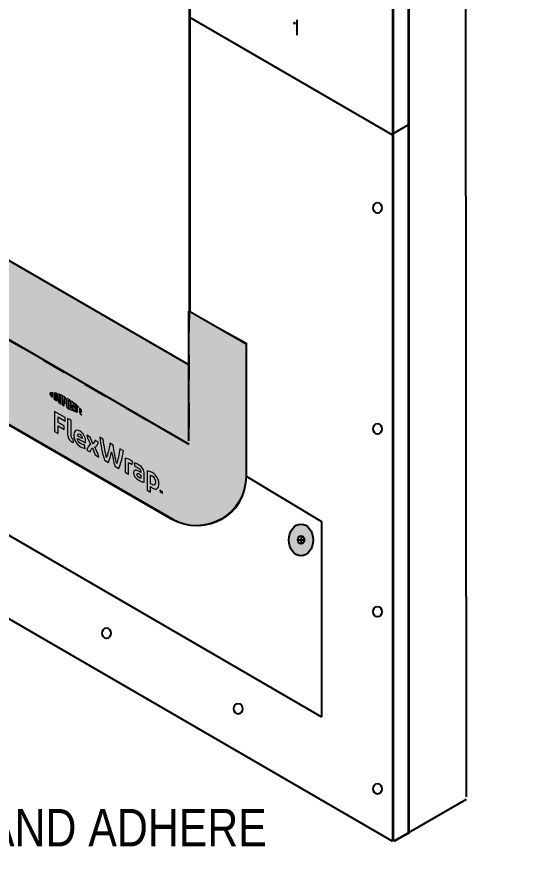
# Model space of a CAD drawing. Header units: inches. Extents: x -17.6 to 82.3, y -15.1 to 23.2.
# Drawn here: x 17.881 to 20.004, y 8.204 to 11.72 of the extents above; entities that cross this region are included whole.
import ezdxf

# ---------------------------------------------------------------- set-up
doc = ezdxf.new("R2010")
doc.units = ezdxf.units.IN
doc.header["$MEASUREMENT"] = 0
doc.linetypes.add('AI-Linetype-22', pattern=[0.108507, 0.072338, -0.036169])
for name, color, linetype, lineweight in [('.ATI-HATCH', 7, 'Continuous', 0), ('.ATI-TEXT', 7, 'Continuous', 0), ('G-ANNO-TTLB', 7, 'Continuous', 0), ('TYVEK', 7, 'Continuous', 0), ('X-REF - TRACED', 7, 'Continuous', 0)]:
    doc.layers.add(name, color=color, linetype=linetype, lineweight=lineweight)

# ---------------------------------------------------------------- blocks, each defined once
blk = doc.blocks.new('Block_70')
at = {"layer": 'TYVEK', "true_color": 0x000000, "transparency": 33554687}
h = blk.add_hatch(color=18, dxfattribs=at)
h.dxf.hatch_style = 2
edge = h.paths.add_edge_path()
edge.add_spline(control_points=[(18.0387, 9.9888), (18.0387, 9.9888), (18.0385, 10.0731), (18.0385, 10.0731), (18.0385, 10.0731), (18.083, 10.0475), (18.083, 10.0475), (18.083, 10.0475), (18.083, 10.0328), (18.083, 10.0328), (18.083, 10.0328), (18.0534, 10.0498), (18.0534, 10.0498), (18.0534, 10.0498), (18.0535, 10.0269), (18.0535, 10.0269), (18.0535, 10.0269), (18.0783, 10.0127), (18.0783, 10.0127), (18.0783, 10.0127), (18.0784, 9.998), (18.0784, 9.998), (18.0784, 9.998), (18.0535, 10.0122), (18.0535, 10.0122), (18.0535, 10.0122), (18.0536, 9.9802), (18.0536, 9.9802), (18.0536, 9.9802), (18.0387, 9.9888), (18.0387, 9.9888)], knot_values=[0, 0, 0, 0, 1, 1, 1, 2, 2, 2, 3, 3, 3, 4, 4, 4, 5, 5, 5, 6, 6, 6, 7, 7, 7, 8, 8, 8, 9, 9, 9, 10, 10, 10, 10], degree=3, periodic=0)
h = blk.add_hatch(color=18, dxfattribs=at)
h.dxf.hatch_style = 2
edge = h.paths.add_edge_path()
edge.add_spline(control_points=[(18.1073, 9.9716), (18.1074, 9.9651), (18.1088, 9.9608), (18.113, 9.9584), (18.114, 9.9578), (18.1151, 9.9573), (18.116, 9.957), (18.116, 9.957), (18.1171, 9.9433), (18.1171, 9.9433), (18.1151, 9.9439), (18.1119, 9.9453), (18.1098, 9.9465), (18.0978, 9.9534), (18.093, 9.9652), (18.0929, 9.9796), (18.0929, 9.9796), (18.0928, 10.0439), (18.0928, 10.0439), (18.0928, 10.0439), (18.1072, 10.0366), (18.1072, 10.0366), (18.1072, 10.0366), (18.1073, 9.9716), (18.1073, 9.9716)], knot_values=[0, 0, 0, 0, 1, 1, 1, 2, 2, 2, 3, 3, 3, 4, 4, 4, 5, 5, 5, 6, 6, 6, 7, 7, 7, 8, 8, 8, 8], degree=3, periodic=0)
h = blk.add_hatch(color=18, dxfattribs=at)
h.dxf.hatch_style = 2
edge = h.paths.add_edge_path()
edge.add_spline(control_points=[(18.134, 9.9706), (18.134, 9.9706), (18.1539, 9.9592), (18.1539, 9.9592), (18.1539, 9.9592), (18.1539, 9.9606), (18.1539, 9.9606), (18.1539, 9.9674), (18.1507, 9.9741), (18.145, 9.9774), (18.1389, 9.9809), (18.135, 9.9782), (18.134, 9.9706)], knot_values=[0, 0, 0, 0, 1, 1, 1, 2, 2, 2, 3, 3, 3, 4, 4, 4, 4], degree=3, periodic=0)
edge = h.paths.add_edge_path()
edge.add_spline(control_points=[(18.1658, 9.9185), (18.1612, 9.9187), (18.1544, 9.9209), (18.1475, 9.9249), (18.1307, 9.9345), (18.1192, 9.9534), (18.1191, 9.9734), (18.1191, 9.9925), (18.1296, 9.9995), (18.1449, 9.9907), (18.1586, 9.9828), (18.1676, 9.9664), (18.1677, 9.9503), (18.1677, 9.9467), (18.1675, 9.9437), (18.1673, 9.9414), (18.1673, 9.9414), (18.1343, 9.9603), (18.1343, 9.9603), (18.1356, 9.9499), (18.1406, 9.9428), (18.1489, 9.938), (18.154, 9.935), (18.1589, 9.9336), (18.1634, 9.9331), (18.1634, 9.9331), (18.1658, 9.9185), (18.1658, 9.9185)], knot_values=[0, 0, 0, 0, 1, 1, 1, 2, 2, 2, 3, 3, 3, 4, 4, 4, 5, 5, 5, 6, 6, 6, 7, 7, 7, 8, 8, 8, 9, 9, 9, 9], degree=3, periodic=0)
h = blk.add_hatch(color=18, dxfattribs=at)
h.dxf.hatch_style = 2
edge = h.paths.add_edge_path()
edge.add_spline(control_points=[(18.189, 9.9347), (18.182, 9.9476), (18.1764, 9.9591), (18.1731, 9.973), (18.1731, 9.973), (18.1887, 9.9641), (18.1887, 9.9641), (18.1901, 9.9579), (18.1947, 9.9471), (18.1993, 9.9376), (18.2031, 9.942), (18.2065, 9.9472), (18.2072, 9.9535), (18.2072, 9.9535), (18.2218, 9.9451), (18.2218, 9.9451), (18.2191, 9.9341), (18.2145, 9.928), (18.2067, 9.9232), (18.2143, 9.9091), (18.2194, 9.8978), (18.2237, 9.8825), (18.2237, 9.8825), (18.2082, 9.8915), (18.2082, 9.8915), (18.206, 9.8995), (18.2007, 9.9115), (18.1963, 9.9206), (18.1924, 9.9163), (18.1886, 9.9112), (18.1872, 9.9035), (18.1872, 9.9035), (18.1732, 9.9115), (18.1732, 9.9115), (18.1758, 9.9226), (18.1806, 9.9294), (18.189, 9.9347)], knot_values=[0, 0, 0, 0, 1, 1, 1, 2, 2, 2, 3, 3, 3, 4, 4, 4, 5, 5, 5, 6, 6, 6, 7, 7, 7, 8, 8, 8, 9, 9, 9, 10, 10, 10, 11, 11, 11, 12, 12, 12, 12], degree=3, periodic=0)
h = blk.add_hatch(color=18, dxfattribs=at)
h.dxf.hatch_style = 2
edge = h.paths.add_edge_path()
edge.add_spline(control_points=[(18.3111, 9.9165), (18.3111, 9.9165), (18.3264, 9.9078), (18.3264, 9.9078), (18.3225, 9.882), (18.3157, 9.8528), (18.3069, 9.8348), (18.3069, 9.8348), (18.2905, 9.8442), (18.2905, 9.8442), (18.2853, 9.8622), (18.2807, 9.8825), (18.2768, 9.9045), (18.2728, 9.887), (18.2684, 9.8719), (18.2632, 9.8599), (18.2632, 9.8599), (18.2468, 9.8693), (18.2468, 9.8693), (18.2384, 9.8972), (18.2309, 9.9346), (18.227, 9.9648), (18.227, 9.9648), (18.2421, 9.9562), (18.2421, 9.9562), (18.2454, 9.9289), (18.2513, 9.897), (18.2556, 9.8804), (18.2601, 9.892), (18.267, 9.9156), (18.27, 9.9401), (18.27, 9.9401), (18.2834, 9.9325), (18.2834, 9.9325), (18.2866, 9.9044), (18.2934, 9.8728), (18.298, 9.8561), (18.3022, 9.8678), (18.3081, 9.8929), (18.3111, 9.9165)], knot_values=[0, 0, 0, 0, 1, 1, 1, 2, 2, 2, 3, 3, 3, 4, 4, 4, 5, 5, 5, 6, 6, 6, 7, 7, 7, 8, 8, 8, 9, 9, 9, 10, 10, 10, 11, 11, 11, 12, 12, 12, 13, 13, 13, 13], degree=3, periodic=0)
h = blk.add_hatch(color=18, dxfattribs=at)
h.dxf.hatch_style = 2
edge = h.paths.add_edge_path()
edge.add_spline(control_points=[(18.3547, 9.8702), (18.3585, 9.868), (18.3621, 9.8655), (18.3641, 9.8637), (18.3641, 9.8637), (18.3621, 9.8513), (18.3621, 9.8513), (18.3603, 9.8531), (18.3581, 9.8546), (18.3559, 9.8558), (18.3521, 9.858), (18.3495, 9.8587), (18.3473, 9.8587), (18.3473, 9.8587), (18.3474, 9.8115), (18.3474, 9.8115), (18.3474, 9.8115), (18.333, 9.8198), (18.333, 9.8198), (18.333, 9.8198), (18.3328, 9.8775), (18.3328, 9.8775), (18.3385, 9.8775), (18.3472, 9.8745), (18.3547, 9.8702)], knot_values=[0, 0, 0, 0, 1, 1, 1, 2, 2, 2, 3, 3, 3, 4, 4, 4, 5, 5, 5, 6, 6, 6, 7, 7, 7, 8, 8, 8, 8], degree=3, periodic=0)
h = blk.add_hatch(color=18, dxfattribs=at)
h.dxf.hatch_style = 2
edge = h.paths.add_edge_path()
edge.add_spline(control_points=[(18.3986, 9.7943), (18.3986, 9.7943), (18.3986, 9.8071), (18.3986, 9.8071), (18.3962, 9.8091), (18.3937, 9.8109), (18.3912, 9.8124), (18.3864, 9.8151), (18.3826, 9.8151), (18.3826, 9.8095), (18.3826, 9.8044), (18.3858, 9.8), (18.3913, 9.7968), (18.3945, 9.795), (18.3971, 9.7942), (18.3986, 9.7943)], knot_values=[0, 0, 0, 0, 1, 1, 1, 2, 2, 2, 3, 3, 3, 4, 4, 4, 5, 5, 5, 5], degree=3, periodic=0)
edge = h.paths.add_edge_path()
edge.add_spline(control_points=[(18.3899, 9.7857), (18.3756, 9.7939), (18.3684, 9.8061), (18.3683, 9.8169), (18.3683, 9.8289), (18.3767, 9.831), (18.3893, 9.8239), (18.3922, 9.8222), (18.396, 9.8196), (18.3986, 9.8176), (18.3986, 9.8176), (18.3986, 9.8205), (18.3986, 9.8205), (18.3985, 9.8279), (18.3949, 9.8335), (18.3879, 9.8375), (18.3833, 9.8401), (18.3784, 9.8421), (18.3741, 9.8425), (18.3741, 9.8425), (18.3715, 9.857), (18.3715, 9.857), (18.376, 9.8566), (18.3832, 9.8539), (18.3895, 9.8502), (18.4049, 9.8414), (18.4125, 9.8277), (18.4126, 9.8114), (18.4126, 9.8114), (18.4126, 9.7779), (18.4126, 9.7779), (18.4084, 9.7778), (18.4003, 9.7797), (18.3899, 9.7857)], knot_values=[0, 0, 0, 0, 1, 1, 1, 2, 2, 2, 3, 3, 3, 4, 4, 4, 5, 5, 5, 6, 6, 6, 7, 7, 7, 8, 8, 8, 9, 9, 9, 10, 10, 10, 11, 11, 11, 11], degree=3, periodic=0)
h = blk.add_hatch(color=18, dxfattribs=at)
h.dxf.hatch_style = 2
edge = h.paths.add_edge_path()
edge.add_spline(control_points=[(18.4461, 9.7671), (18.4553, 9.7618), (18.4596, 9.7659), (18.4596, 9.7783), (18.4595, 9.7891), (18.4556, 9.7986), (18.4461, 9.8041), (18.4434, 9.8056), (18.4416, 9.806), (18.4394, 9.8063), (18.4394, 9.8063), (18.4395, 9.7726), (18.4395, 9.7726), (18.4414, 9.7705), (18.4431, 9.7688), (18.4461, 9.7671)], knot_values=[0, 0, 0, 0, 1, 1, 1, 2, 2, 2, 3, 3, 3, 4, 4, 4, 5, 5, 5, 5], degree=3, periodic=0)
edge = h.paths.add_edge_path()
edge.add_spline(control_points=[(18.4483, 9.7524), (18.4446, 9.7545), (18.4421, 9.7564), (18.4395, 9.759), (18.4395, 9.759), (18.4395, 9.7361), (18.4395, 9.7361), (18.4395, 9.7361), (18.4252, 9.7444), (18.4252, 9.7444), (18.4252, 9.7444), (18.425, 9.8247), (18.425, 9.8247), (18.431, 9.8244), (18.4393, 9.8216), (18.4468, 9.8174), (18.4639, 9.8075), (18.4741, 9.7896), (18.4742, 9.7704), (18.4742, 9.7506), (18.4646, 9.7431), (18.4483, 9.7524)], knot_values=[0, 0, 0, 0, 1, 1, 1, 2, 2, 2, 3, 3, 3, 4, 4, 4, 5, 5, 5, 6, 6, 6, 7, 7, 7, 7], degree=3, periodic=0)
h = blk.add_hatch(color=18, dxfattribs=at)
h.dxf.hatch_style = 2
edge = h.paths.add_edge_path()
edge.add_spline(control_points=[(18.4845, 9.7401), (18.4851, 9.7383), (18.4856, 9.737), (18.4862, 9.7355), (18.4868, 9.7363), (18.4873, 9.7371), (18.4878, 9.7382), (18.4878, 9.7382), (18.4893, 9.7374), (18.4893, 9.7374), (18.4893, 9.7374), (18.4893, 9.7312), (18.4893, 9.7312), (18.4893, 9.7312), (18.488, 9.7319), (18.488, 9.7319), (18.488, 9.7319), (18.488, 9.7348), (18.488, 9.7348), (18.488, 9.7348), (18.488, 9.7357), (18.488, 9.7357), (18.4876, 9.735), (18.4871, 9.7343), (18.4867, 9.7338), (18.4867, 9.7338), (18.4857, 9.7344), (18.4857, 9.7344), (18.4852, 9.7354), (18.4847, 9.7367), (18.4843, 9.7379), (18.4843, 9.7379), (18.4843, 9.7369), (18.4843, 9.7369), (18.4843, 9.7369), (18.4844, 9.734), (18.4844, 9.734), (18.4844, 9.734), (18.483, 9.7347), (18.483, 9.7347), (18.483, 9.7347), (18.483, 9.741), (18.483, 9.741), (18.483, 9.741), (18.4845, 9.7401), (18.4845, 9.7401)], knot_values=[0, 0, 0, 0, 1, 1, 1, 2, 2, 2, 3, 3, 3, 4, 4, 4, 5, 5, 5, 6, 6, 6, 7, 7, 7, 8, 8, 8, 9, 9, 9, 10, 10, 10, 11, 11, 11, 12, 12, 12, 13, 13, 13, 14, 14, 14, 15, 15, 15, 15], degree=3, periodic=0)
edge = h.paths.add_edge_path()
edge.add_spline(control_points=[(18.4795, 9.7416), (18.4795, 9.7416), (18.4781, 9.7424), (18.4781, 9.7424), (18.4781, 9.7424), (18.4781, 9.7438), (18.4781, 9.7438), (18.4781, 9.7438), (18.4824, 9.7413), (18.4824, 9.7413), (18.4824, 9.7413), (18.4824, 9.7399), (18.4824, 9.7399), (18.4824, 9.7399), (18.481, 9.7408), (18.481, 9.7408), (18.481, 9.7408), (18.481, 9.7359), (18.481, 9.7359), (18.481, 9.7359), (18.4795, 9.7368), (18.4795, 9.7368), (18.4795, 9.7368), (18.4795, 9.7416), (18.4795, 9.7416)], knot_values=[0, 0, 0, 0, 1, 1, 1, 2, 2, 2, 3, 3, 3, 4, 4, 4, 5, 5, 5, 6, 6, 6, 7, 7, 7, 8, 8, 8, 8], degree=3, periodic=0)
at = {"layer": 'TYVEK'}
for points, knots in [([(18.0387, 9.9888), (18.0387, 9.9888), (18.0385, 10.0731), (18.0385, 10.0731), (18.0385, 10.0731), (18.083, 10.0475), (18.083, 10.0475), (18.083, 10.0475), (18.083, 10.0328), (18.083, 10.0328), (18.083, 10.0328), (18.0534, 10.0498), (18.0534, 10.0498), (18.0534, 10.0498), (18.0535, 10.0269), (18.0535, 10.0269), (18.0535, 10.0269), (18.0783, 10.0127), (18.0783, 10.0127), (18.0783, 10.0127), (18.0784, 9.998), (18.0784, 9.998), (18.0784, 9.998), (18.0535, 10.0122), (18.0535, 10.0122), (18.0535, 10.0122), (18.0536, 9.9802), (18.0536, 9.9802), (18.0536, 9.9802), (18.0387, 9.9888), (18.0387, 9.9888)], [0, 0, 0, 0, 1, 1, 1, 2, 2, 2, 3, 3, 3, 4, 4, 4, 5, 5, 5, 6, 6, 6, 7, 7, 7, 8, 8, 8, 9, 9, 9, 10, 10, 10, 10]), ([(18.1073, 9.9716), (18.1074, 9.9651), (18.1088, 9.9608), (18.113, 9.9584), (18.114, 9.9578), (18.1151, 9.9573), (18.116, 9.957), (18.116, 9.957), (18.1171, 9.9433), (18.1171, 9.9433), (18.1151, 9.9439), (18.1119, 9.9453), (18.1098, 9.9465), (18.0978, 9.9534), (18.093, 9.9652), (18.0929, 9.9796), (18.0929, 9.9796), (18.0928, 10.0439), (18.0928, 10.0439), (18.0928, 10.0439), (18.1072, 10.0366), (18.1072, 10.0366), (18.1072, 10.0366), (18.1073, 9.9716), (18.1073, 9.9716)], [0, 0, 0, 0, 1, 1, 1, 2, 2, 2, 3, 3, 3, 4, 4, 4, 5, 5, 5, 6, 6, 6, 7, 7, 7, 8, 8, 8, 8]), ([(18.1658, 9.9185), (18.1612, 9.9187), (18.1544, 9.9209), (18.1475, 9.9249), (18.1307, 9.9345), (18.1192, 9.9534), (18.1191, 9.9734), (18.1191, 9.9925), (18.1296, 9.9995), (18.1449, 9.9907), (18.1586, 9.9828), (18.1676, 9.9664), (18.1677, 9.9503), (18.1677, 9.9467), (18.1675, 9.9437), (18.1673, 9.9414), (18.1673, 9.9414), (18.1343, 9.9603), (18.1343, 9.9603), (18.1356, 9.9499), (18.1406, 9.9428), (18.1489, 9.938), (18.154, 9.935), (18.1589, 9.9336), (18.1634, 9.9331), (18.1634, 9.9331), (18.1658, 9.9185), (18.1658, 9.9185)], [0, 0, 0, 0, 1, 1, 1, 2, 2, 2, 3, 3, 3, 4, 4, 4, 5, 5, 5, 6, 6, 6, 7, 7, 7, 8, 8, 8, 9, 9, 9, 9]), ([(18.134, 9.9706), (18.134, 9.9706), (18.1539, 9.9592), (18.1539, 9.9592), (18.1539, 9.9592), (18.1539, 9.9606), (18.1539, 9.9606), (18.1539, 9.9674), (18.1507, 9.9741), (18.145, 9.9774), (18.1389, 9.9809), (18.135, 9.9782), (18.134, 9.9706)], [0, 0, 0, 0, 1, 1, 1, 2, 2, 2, 3, 3, 3, 4, 4, 4, 4]), ([(18.189, 9.9347), (18.182, 9.9476), (18.1764, 9.9591), (18.1731, 9.973), (18.1731, 9.973), (18.1887, 9.9641), (18.1887, 9.9641), (18.1901, 9.9579), (18.1947, 9.9471), (18.1993, 9.9376), (18.2031, 9.942), (18.2065, 9.9472), (18.2072, 9.9535), (18.2072, 9.9535), (18.2218, 9.9451), (18.2218, 9.9451), (18.2191, 9.9341), (18.2145, 9.928), (18.2067, 9.9232), (18.2143, 9.9091), (18.2194, 9.8978), (18.2237, 9.8825), (18.2237, 9.8825), (18.2082, 9.8915), (18.2082, 9.8915), (18.206, 9.8995), (18.2007, 9.9115), (18.1963, 9.9206), (18.1924, 9.9163), (18.1886, 9.9112), (18.1872, 9.9035), (18.1872, 9.9035), (18.1732, 9.9115), (18.1732, 9.9115), (18.1758, 9.9226), (18.1806, 9.9294), (18.189, 9.9347)], [0, 0, 0, 0, 1, 1, 1, 2, 2, 2, 3, 3, 3, 4, 4, 4, 5, 5, 5, 6, 6, 6, 7, 7, 7, 8, 8, 8, 9, 9, 9, 10, 10, 10, 11, 11, 11, 12, 12, 12, 12]), ([(18.3111, 9.9165), (18.3111, 9.9165), (18.3264, 9.9078), (18.3264, 9.9078), (18.3225, 9.882), (18.3157, 9.8528), (18.3069, 9.8348), (18.3069, 9.8348), (18.2905, 9.8442), (18.2905, 9.8442), (18.2853, 9.8622), (18.2807, 9.8825), (18.2768, 9.9045), (18.2728, 9.887), (18.2684, 9.8719), (18.2632, 9.8599), (18.2632, 9.8599), (18.2468, 9.8693), (18.2468, 9.8693), (18.2384, 9.8972), (18.2309, 9.9346), (18.227, 9.9648), (18.227, 9.9648), (18.2421, 9.9562), (18.2421, 9.9562), (18.2454, 9.9289), (18.2513, 9.897), (18.2556, 9.8804), (18.2601, 9.892), (18.267, 9.9156), (18.27, 9.9401), (18.27, 9.9401), (18.2834, 9.9325), (18.2834, 9.9325), (18.2866, 9.9044), (18.2934, 9.8728), (18.298, 9.8561), (18.3022, 9.8678), (18.3081, 9.8929), (18.3111, 9.9165)], [0, 0, 0, 0, 1, 1, 1, 2, 2, 2, 3, 3, 3, 4, 4, 4, 5, 5, 5, 6, 6, 6, 7, 7, 7, 8, 8, 8, 9, 9, 9, 10, 10, 10, 11, 11, 11, 12, 12, 12, 13, 13, 13, 13]), ([(18.3547, 9.8702), (18.3585, 9.868), (18.3621, 9.8655), (18.3641, 9.8637), (18.3641, 9.8637), (18.3621, 9.8513), (18.3621, 9.8513), (18.3603, 9.8531), (18.3581, 9.8546), (18.3559, 9.8558), (18.3521, 9.858), (18.3495, 9.8587), (18.3473, 9.8587), (18.3473, 9.8587), (18.3474, 9.8115), (18.3474, 9.8115), (18.3474, 9.8115), (18.333, 9.8198), (18.333, 9.8198), (18.333, 9.8198), (18.3328, 9.8775), (18.3328, 9.8775), (18.3385, 9.8775), (18.3472, 9.8745), (18.3547, 9.8702)], [0, 0, 0, 0, 1, 1, 1, 2, 2, 2, 3, 3, 3, 4, 4, 4, 5, 5, 5, 6, 6, 6, 7, 7, 7, 8, 8, 8, 8]), ([(18.3899, 9.7857), (18.3756, 9.7939), (18.3684, 9.8061), (18.3683, 9.8169), (18.3683, 9.8289), (18.3767, 9.831), (18.3893, 9.8239), (18.3922, 9.8222), (18.396, 9.8196), (18.3986, 9.8176), (18.3986, 9.8176), (18.3986, 9.8205), (18.3986, 9.8205), (18.3985, 9.8279), (18.3949, 9.8335), (18.3879, 9.8375), (18.3833, 9.8401), (18.3784, 9.8421), (18.3741, 9.8425), (18.3741, 9.8425), (18.3715, 9.857), (18.3715, 9.857), (18.376, 9.8566), (18.3832, 9.8539), (18.3895, 9.8502), (18.4049, 9.8414), (18.4125, 9.8277), (18.4126, 9.8114), (18.4126, 9.8114), (18.4126, 9.7779), (18.4126, 9.7779), (18.4084, 9.7778), (18.4003, 9.7797), (18.3899, 9.7857)], [0, 0, 0, 0, 1, 1, 1, 2, 2, 2, 3, 3, 3, 4, 4, 4, 5, 5, 5, 6, 6, 6, 7, 7, 7, 8, 8, 8, 9, 9, 9, 10, 10, 10, 11, 11, 11, 11]), ([(18.3986, 9.7943), (18.3986, 9.7943), (18.3986, 9.8071), (18.3986, 9.8071), (18.3962, 9.8091), (18.3937, 9.8109), (18.3912, 9.8124), (18.3864, 9.8151), (18.3826, 9.8151), (18.3826, 9.8095), (18.3826, 9.8044), (18.3858, 9.8), (18.3913, 9.7968), (18.3945, 9.795), (18.3971, 9.7942), (18.3986, 9.7943)], [0, 0, 0, 0, 1, 1, 1, 2, 2, 2, 3, 3, 3, 4, 4, 4, 5, 5, 5, 5]), ([(18.4483, 9.7524), (18.4446, 9.7545), (18.4421, 9.7564), (18.4395, 9.759), (18.4395, 9.759), (18.4395, 9.7361), (18.4395, 9.7361), (18.4395, 9.7361), (18.4252, 9.7444), (18.4252, 9.7444), (18.4252, 9.7444), (18.425, 9.8247), (18.425, 9.8247), (18.431, 9.8244), (18.4393, 9.8216), (18.4468, 9.8174), (18.4639, 9.8075), (18.4741, 9.7896), (18.4742, 9.7704), (18.4742, 9.7506), (18.4646, 9.7431), (18.4483, 9.7524)], [0, 0, 0, 0, 1, 1, 1, 2, 2, 2, 3, 3, 3, 4, 4, 4, 5, 5, 5, 6, 6, 6, 7, 7, 7, 7]), ([(18.4461, 9.7671), (18.4553, 9.7618), (18.4596, 9.7659), (18.4596, 9.7783), (18.4595, 9.7891), (18.4556, 9.7986), (18.4461, 9.8041), (18.4434, 9.8056), (18.4416, 9.806), (18.4394, 9.8063), (18.4394, 9.8063), (18.4395, 9.7726), (18.4395, 9.7726), (18.4414, 9.7705), (18.4431, 9.7688), (18.4461, 9.7671)], [0, 0, 0, 0, 1, 1, 1, 2, 2, 2, 3, 3, 3, 4, 4, 4, 5, 5, 5, 5]), ([(18.4795, 9.7416), (18.4795, 9.7416), (18.4781, 9.7424), (18.4781, 9.7424), (18.4781, 9.7424), (18.4781, 9.7438), (18.4781, 9.7438), (18.4781, 9.7438), (18.4824, 9.7413), (18.4824, 9.7413), (18.4824, 9.7413), (18.4824, 9.7399), (18.4824, 9.7399), (18.4824, 9.7399), (18.481, 9.7408), (18.481, 9.7408), (18.481, 9.7408), (18.481, 9.7359), (18.481, 9.7359), (18.481, 9.7359), (18.4795, 9.7368), (18.4795, 9.7368), (18.4795, 9.7368), (18.4795, 9.7416), (18.4795, 9.7416)], [0, 0, 0, 0, 1, 1, 1, 2, 2, 2, 3, 3, 3, 4, 4, 4, 5, 5, 5, 6, 6, 6, 7, 7, 7, 8, 8, 8, 8]), ([(18.4845, 9.7401), (18.4851, 9.7383), (18.4856, 9.737), (18.4862, 9.7355), (18.4868, 9.7363), (18.4873, 9.7371), (18.4878, 9.7382), (18.4878, 9.7382), (18.4893, 9.7374), (18.4893, 9.7374), (18.4893, 9.7374), (18.4893, 9.7312), (18.4893, 9.7312), (18.4893, 9.7312), (18.488, 9.7319), (18.488, 9.7319), (18.488, 9.7319), (18.488, 9.7348), (18.488, 9.7348), (18.488, 9.7348), (18.488, 9.7357), (18.488, 9.7357), (18.4876, 9.735), (18.4871, 9.7343), (18.4867, 9.7338), (18.4867, 9.7338), (18.4857, 9.7344), (18.4857, 9.7344), (18.4852, 9.7354), (18.4847, 9.7367), (18.4843, 9.7379), (18.4843, 9.7379), (18.4843, 9.7369), (18.4843, 9.7369), (18.4843, 9.7369), (18.4844, 9.734), (18.4844, 9.734), (18.4844, 9.734), (18.483, 9.7347), (18.483, 9.7347), (18.483, 9.7347), (18.483, 9.741), (18.483, 9.741), (18.483, 9.741), (18.4845, 9.7401), (18.4845, 9.7401)], [0, 0, 0, 0, 1, 1, 1, 2, 2, 2, 3, 3, 3, 4, 4, 4, 5, 5, 5, 6, 6, 6, 7, 7, 7, 8, 8, 8, 9, 9, 9, 10, 10, 10, 11, 11, 11, 12, 12, 12, 13, 13, 13, 14, 14, 14, 15, 15, 15, 15])]:
    blk.add_open_spline(points, degree=3, knots=knots, dxfattribs=at)
blk = doc.blocks.new('Block_71')
at = {"layer": 'TYVEK', "true_color": 0x000000, "transparency": 33554687}
h = blk.add_hatch(color=18, dxfattribs=at)
h.dxf.hatch_style = 2
edge = h.paths.add_edge_path()
edge.add_spline(control_points=[(18.0201, 10.1479), (18.0201, 10.1441), (18.0234, 10.1386), (18.0291, 10.1322), (18.0291, 10.1322), (18.029, 10.1533), (18.029, 10.1533), (18.0233, 10.1535), (18.0201, 10.1518), (18.0201, 10.1479)], knot_values=[0, 0, 0, 0, 1, 1, 1, 2, 2, 2, 3, 3, 3, 3], degree=3, periodic=0)
h = blk.add_hatch(color=18, dxfattribs=at)
h.dxf.hatch_style = 2
edge = h.paths.add_edge_path()
edge.add_spline(control_points=[(18.0462, 10.1243), (18.0462, 10.1227), (18.0453, 10.1227), (18.0443, 10.1232), (18.0435, 10.1237), (18.0423, 10.1247), (18.0413, 10.1256), (18.0413, 10.1256), (18.0413, 10.1458), (18.0413, 10.1458), (18.0423, 10.1456), (18.0435, 10.1452), (18.0443, 10.1447), (18.0453, 10.1442), (18.0461, 10.1431), (18.0461, 10.1415), (18.0461, 10.1415), (18.0462, 10.1243), (18.0462, 10.1243)], knot_values=[0, 0, 0, 0, 1, 1, 1, 2, 2, 2, 3, 3, 3, 4, 4, 4, 5, 5, 5, 6, 6, 6, 6], degree=3, periodic=0)
edge = h.paths.add_edge_path()
edge.add_spline(control_points=[(18.0449, 10.1497), (18.0433, 10.1506), (18.041, 10.1513), (18.0369, 10.1522), (18.0369, 10.1522), (18.037, 10.1242), (18.037, 10.1242), (18.0406, 10.1208), (18.0434, 10.1185), (18.045, 10.1176), (18.0487, 10.1155), (18.0507, 10.1169), (18.0507, 10.121), (18.0507, 10.121), (18.0507, 10.1396), (18.0507, 10.1396), (18.0507, 10.1438), (18.0486, 10.1476), (18.0449, 10.1497)], knot_values=[0, 0, 0, 0, 1, 1, 1, 2, 2, 2, 3, 3, 3, 4, 4, 4, 5, 5, 5, 6, 6, 6, 6], degree=3, periodic=0)
h = blk.add_hatch(color=18, dxfattribs=at)
h.dxf.hatch_style = 2
edge = h.paths.add_edge_path()
edge.add_spline(control_points=[(18.0635, 10.1111), (18.0635, 10.1095), (18.063, 10.1087), (18.0613, 10.11), (18.0595, 10.1112), (18.0591, 10.1123), (18.0591, 10.1143), (18.0591, 10.1143), (18.059, 10.1448), (18.059, 10.1448), (18.0578, 10.1453), (18.0553, 10.1464), (18.0542, 10.1468), (18.0542, 10.1468), (18.0543, 10.1159), (18.0543, 10.1159), (18.0543, 10.111), (18.0564, 10.1079), (18.0613, 10.1044), (18.0658, 10.1012), (18.0685, 10.1023), (18.0685, 10.1078), (18.0685, 10.1078), (18.0684, 10.1404), (18.0684, 10.1404), (18.0675, 10.1409), (18.0644, 10.1423), (18.0634, 10.1428), (18.0634, 10.1428), (18.0635, 10.1111), (18.0635, 10.1111)], knot_values=[0, 0, 0, 0, 1, 1, 1, 2, 2, 2, 3, 3, 3, 4, 4, 4, 5, 5, 5, 6, 6, 6, 7, 7, 7, 8, 8, 8, 9, 9, 9, 10, 10, 10, 10], degree=3, periodic=0)
h = blk.add_hatch(color=18, dxfattribs=at)
h.dxf.hatch_style = 2
edge = h.paths.add_edge_path()
edge.add_spline(control_points=[(18.0817, 10.114), (18.0817, 10.1123), (18.0812, 10.1117), (18.0791, 10.1129), (18.0791, 10.1129), (18.0774, 10.1139), (18.0774, 10.1139), (18.0774, 10.1139), (18.0773, 10.1301), (18.0773, 10.1301), (18.0781, 10.1297), (18.0785, 10.1294), (18.079, 10.1292), (18.0812, 10.1279), (18.0817, 10.1267), (18.0817, 10.1249), (18.0817, 10.1249), (18.0817, 10.114), (18.0817, 10.114)], knot_values=[0, 0, 0, 0, 1, 1, 1, 2, 2, 2, 3, 3, 3, 4, 4, 4, 5, 5, 5, 6, 6, 6, 6], degree=3, periodic=0)
edge = h.paths.add_edge_path()
edge.add_spline(control_points=[(18.0793, 10.1347), (18.0784, 10.1352), (18.0752, 10.1369), (18.0723, 10.1384), (18.0723, 10.1384), (18.0724, 10.0973), (18.0724, 10.0973), (18.0734, 10.0967), (18.076, 10.095), (18.0774, 10.0942), (18.0774, 10.0942), (18.0774, 10.1081), (18.0774, 10.1081), (18.0774, 10.1081), (18.0794, 10.107), (18.0794, 10.107), (18.0846, 10.104), (18.0868, 10.1055), (18.0868, 10.1107), (18.0868, 10.1107), (18.0867, 10.1228), (18.0867, 10.1228), (18.0867, 10.1279), (18.0843, 10.1319), (18.0793, 10.1347)], knot_values=[0, 0, 0, 0, 1, 1, 1, 2, 2, 2, 3, 3, 3, 4, 4, 4, 5, 5, 5, 6, 6, 6, 7, 7, 7, 8, 8, 8, 8], degree=3, periodic=0)
h = blk.add_hatch(color=18, dxfattribs=at)
h.dxf.hatch_style = 2
edge = h.paths.add_edge_path()
edge.add_spline(control_points=[(18.0996, 10.0894), (18.0996, 10.0878), (18.0992, 10.0872), (18.0974, 10.0882), (18.0956, 10.0892), (18.0951, 10.0904), (18.0951, 10.092), (18.0951, 10.092), (18.095, 10.1177), (18.095, 10.1177), (18.095, 10.1193), (18.0955, 10.12), (18.0973, 10.1189), (18.0991, 10.1178), (18.0996, 10.1167), (18.0996, 10.115), (18.0996, 10.115), (18.0996, 10.0894), (18.0996, 10.0894)], knot_values=[0, 0, 0, 0, 1, 1, 1, 2, 2, 2, 3, 3, 3, 4, 4, 4, 5, 5, 5, 6, 6, 6, 6], degree=3, periodic=0)
edge = h.paths.add_edge_path()
edge.add_spline(control_points=[(18.0973, 10.1246), (18.0927, 10.1276), (18.0899, 10.1268), (18.0899, 10.1214), (18.0899, 10.1214), (18.09, 10.0945), (18.09, 10.0945), (18.09, 10.0888), (18.0925, 10.085), (18.0974, 10.0824), (18.1022, 10.0799), (18.1047, 10.0806), (18.1047, 10.0866), (18.1047, 10.0866), (18.1046, 10.1123), (18.1046, 10.1123), (18.1046, 10.1181), (18.1023, 10.1215), (18.0973, 10.1246)], knot_values=[0, 0, 0, 0, 1, 1, 1, 2, 2, 2, 3, 3, 3, 4, 4, 4, 5, 5, 5, 6, 6, 6, 6], degree=3, periodic=0)
h = blk.add_hatch(color=18, dxfattribs=at)
h.dxf.hatch_style = 2
edge = h.paths.add_edge_path()
edge.add_spline(control_points=[(18.1185, 10.0896), (18.1185, 10.0896), (18.1129, 10.1137), (18.1129, 10.1137), (18.1114, 10.1147), (18.1096, 10.116), (18.1082, 10.117), (18.1082, 10.117), (18.1083, 10.0776), (18.1083, 10.0776), (18.1093, 10.0771), (18.1118, 10.076), (18.1131, 10.0754), (18.1131, 10.0754), (18.1127, 10.0989), (18.1127, 10.0989), (18.1127, 10.0989), (18.1186, 10.0732), (18.1186, 10.0732), (18.1198, 10.0727), (18.1217, 10.072), (18.1229, 10.0716), (18.1229, 10.0716), (18.1228, 10.1062), (18.1228, 10.1062), (18.1215, 10.1072), (18.1193, 10.109), (18.1182, 10.1098), (18.1182, 10.1098), (18.1185, 10.0896), (18.1185, 10.0896)], knot_values=[0, 0, 0, 0, 1, 1, 1, 2, 2, 2, 3, 3, 3, 4, 4, 4, 5, 5, 5, 6, 6, 6, 7, 7, 7, 8, 8, 8, 9, 9, 9, 10, 10, 10, 10], degree=3, periodic=0)
h = blk.add_hatch(color=18, dxfattribs=at)
h.dxf.hatch_style = 2
edge = h.paths.add_edge_path()
edge.add_spline(control_points=[(18.1253, 10.0988), (18.1265, 10.0978), (18.1277, 10.0968), (18.1289, 10.0958), (18.1289, 10.0958), (18.129, 10.0696), (18.129, 10.0696), (18.1301, 10.0693), (18.1321, 10.0687), (18.1335, 10.0684), (18.1335, 10.0684), (18.1334, 10.092), (18.1334, 10.092), (18.1347, 10.0909), (18.1359, 10.0898), (18.1371, 10.0888), (18.1371, 10.0888), (18.137, 10.0938), (18.137, 10.0938), (18.1335, 10.0973), (18.1297, 10.1006), (18.1253, 10.1042), (18.1253, 10.1042), (18.1253, 10.0988), (18.1253, 10.0988)], knot_values=[0, 0, 0, 0, 1, 1, 1, 2, 2, 2, 3, 3, 3, 4, 4, 4, 5, 5, 5, 6, 6, 6, 7, 7, 7, 8, 8, 8, 8], degree=3, periodic=0)
h = blk.add_hatch(color=18, dxfattribs=at)
h.dxf.hatch_style = 2
edge = h.paths.add_edge_path()
edge.add_spline(control_points=[(18.1514, 10.0726), (18.1514, 10.0687), (18.1482, 10.0669), (18.1425, 10.0671), (18.1425, 10.0671), (18.1424, 10.0882), (18.1424, 10.0882), (18.1481, 10.0819), (18.1514, 10.0764), (18.1514, 10.0726)], knot_values=[0, 0, 0, 0, 1, 1, 1, 2, 2, 2, 3, 3, 3, 3], degree=3, periodic=0)
h = blk.add_hatch(color=18, dxfattribs=at)
h.dxf.hatch_style = 2
edge = h.paths.add_edge_path()
edge.add_spline(control_points=[(18.1488, 10.0613), (18.1488, 10.0613), (18.1493, 10.061), (18.1493, 10.061), (18.1493, 10.061), (18.1501, 10.0591), (18.1501, 10.0591), (18.1501, 10.0591), (18.1509, 10.0601), (18.1509, 10.0601), (18.1509, 10.0601), (18.1515, 10.0598), (18.1515, 10.0598), (18.1515, 10.0598), (18.1515, 10.0568), (18.1515, 10.0568), (18.1515, 10.0568), (18.151, 10.057), (18.151, 10.057), (18.151, 10.057), (18.151, 10.0592), (18.151, 10.0592), (18.151, 10.0592), (18.1502, 10.0582), (18.1502, 10.0582), (18.1502, 10.0582), (18.1501, 10.0583), (18.1501, 10.0583), (18.1501, 10.0583), (18.1493, 10.0602), (18.1493, 10.0602), (18.1493, 10.0602), (18.1493, 10.058), (18.1493, 10.058), (18.1493, 10.058), (18.1488, 10.0583), (18.1488, 10.0583), (18.1488, 10.0583), (18.1488, 10.0613), (18.1488, 10.0613)], knot_values=[0, 0, 0, 0, 1, 1, 1, 2, 2, 2, 3, 3, 3, 4, 4, 4, 5, 5, 5, 6, 6, 6, 7, 7, 7, 8, 8, 8, 9, 9, 9, 10, 10, 10, 11, 11, 11, 12, 12, 12, 13, 13, 13, 13], degree=3, periodic=0)
edge = h.paths.add_edge_path()
edge.add_spline(control_points=[(18.1469, 10.0619), (18.1469, 10.0619), (18.1461, 10.0624), (18.1461, 10.0624), (18.1461, 10.0624), (18.1461, 10.0629), (18.1461, 10.0629), (18.1461, 10.0629), (18.1482, 10.0617), (18.1482, 10.0617), (18.1482, 10.0617), (18.1482, 10.0611), (18.1482, 10.0611), (18.1482, 10.0611), (18.1474, 10.0616), (18.1474, 10.0616), (18.1474, 10.0616), (18.1474, 10.0591), (18.1474, 10.0591), (18.1474, 10.0591), (18.1469, 10.0594), (18.1469, 10.0594), (18.1469, 10.0594), (18.1469, 10.0619), (18.1469, 10.0619)], knot_values=[0, 0, 0, 0, 1, 1, 1, 2, 2, 2, 3, 3, 3, 4, 4, 4, 5, 5, 5, 6, 6, 6, 7, 7, 7, 8, 8, 8, 8], degree=3, periodic=0)
at = {"layer": 'TYVEK'}
for points, knots in [([(18.0201, 10.1479), (18.0201, 10.1441), (18.0234, 10.1386), (18.0291, 10.1322), (18.0291, 10.1322), (18.029, 10.1533), (18.029, 10.1533), (18.0233, 10.1535), (18.0201, 10.1518), (18.0201, 10.1479)], [0, 0, 0, 0, 1, 1, 1, 2, 2, 2, 3, 3, 3, 3]), ([(18.0449, 10.1497), (18.0433, 10.1506), (18.041, 10.1513), (18.0369, 10.1522), (18.0369, 10.1522), (18.037, 10.1242), (18.037, 10.1242), (18.0406, 10.1208), (18.0434, 10.1185), (18.045, 10.1176), (18.0487, 10.1155), (18.0507, 10.1169), (18.0507, 10.121), (18.0507, 10.121), (18.0507, 10.1396), (18.0507, 10.1396), (18.0507, 10.1438), (18.0486, 10.1476), (18.0449, 10.1497)], [0, 0, 0, 0, 1, 1, 1, 2, 2, 2, 3, 3, 3, 4, 4, 4, 5, 5, 5, 6, 6, 6, 6]), ([(18.0462, 10.1243), (18.0462, 10.1227), (18.0453, 10.1227), (18.0443, 10.1232), (18.0435, 10.1237), (18.0423, 10.1247), (18.0413, 10.1256), (18.0413, 10.1256), (18.0413, 10.1458), (18.0413, 10.1458), (18.0423, 10.1456), (18.0435, 10.1452), (18.0443, 10.1447), (18.0453, 10.1442), (18.0461, 10.1431), (18.0461, 10.1415), (18.0461, 10.1415), (18.0462, 10.1243), (18.0462, 10.1243)], [0, 0, 0, 0, 1, 1, 1, 2, 2, 2, 3, 3, 3, 4, 4, 4, 5, 5, 5, 6, 6, 6, 6]), ([(18.0635, 10.1111), (18.0635, 10.1095), (18.063, 10.1087), (18.0613, 10.11), (18.0595, 10.1112), (18.0591, 10.1123), (18.0591, 10.1143), (18.0591, 10.1143), (18.059, 10.1448), (18.059, 10.1448), (18.0578, 10.1453), (18.0553, 10.1464), (18.0542, 10.1468), (18.0542, 10.1468), (18.0543, 10.1159), (18.0543, 10.1159), (18.0543, 10.111), (18.0564, 10.1079), (18.0613, 10.1044), (18.0658, 10.1012), (18.0685, 10.1023), (18.0685, 10.1078), (18.0685, 10.1078), (18.0684, 10.1404), (18.0684, 10.1404), (18.0675, 10.1409), (18.0644, 10.1423), (18.0634, 10.1428), (18.0634, 10.1428), (18.0635, 10.1111), (18.0635, 10.1111)], [0, 0, 0, 0, 1, 1, 1, 2, 2, 2, 3, 3, 3, 4, 4, 4, 5, 5, 5, 6, 6, 6, 7, 7, 7, 8, 8, 8, 9, 9, 9, 10, 10, 10, 10]), ([(18.0793, 10.1347), (18.0784, 10.1352), (18.0752, 10.1369), (18.0723, 10.1384), (18.0723, 10.1384), (18.0724, 10.0973), (18.0724, 10.0973), (18.0734, 10.0967), (18.076, 10.095), (18.0774, 10.0942), (18.0774, 10.0942), (18.0774, 10.1081), (18.0774, 10.1081), (18.0774, 10.1081), (18.0794, 10.107), (18.0794, 10.107), (18.0846, 10.104), (18.0868, 10.1055), (18.0868, 10.1107), (18.0868, 10.1107), (18.0867, 10.1228), (18.0867, 10.1228), (18.0867, 10.1279), (18.0843, 10.1319), (18.0793, 10.1347)], [0, 0, 0, 0, 1, 1, 1, 2, 2, 2, 3, 3, 3, 4, 4, 4, 5, 5, 5, 6, 6, 6, 7, 7, 7, 8, 8, 8, 8]), ([(18.0817, 10.114), (18.0817, 10.1123), (18.0812, 10.1117), (18.0791, 10.1129), (18.0791, 10.1129), (18.0774, 10.1139), (18.0774, 10.1139), (18.0774, 10.1139), (18.0773, 10.1301), (18.0773, 10.1301), (18.0781, 10.1297), (18.0785, 10.1294), (18.079, 10.1292), (18.0812, 10.1279), (18.0817, 10.1267), (18.0817, 10.1249), (18.0817, 10.1249), (18.0817, 10.114), (18.0817, 10.114)], [0, 0, 0, 0, 1, 1, 1, 2, 2, 2, 3, 3, 3, 4, 4, 4, 5, 5, 5, 6, 6, 6, 6]), ([(18.0973, 10.1246), (18.0927, 10.1276), (18.0899, 10.1268), (18.0899, 10.1214), (18.0899, 10.1214), (18.09, 10.0945), (18.09, 10.0945), (18.09, 10.0888), (18.0925, 10.085), (18.0974, 10.0824), (18.1022, 10.0799), (18.1047, 10.0806), (18.1047, 10.0866), (18.1047, 10.0866), (18.1046, 10.1123), (18.1046, 10.1123), (18.1046, 10.1181), (18.1023, 10.1215), (18.0973, 10.1246)], [0, 0, 0, 0, 1, 1, 1, 2, 2, 2, 3, 3, 3, 4, 4, 4, 5, 5, 5, 6, 6, 6, 6]), ([(18.0996, 10.0894), (18.0996, 10.0878), (18.0992, 10.0872), (18.0974, 10.0882), (18.0956, 10.0892), (18.0951, 10.0904), (18.0951, 10.092), (18.0951, 10.092), (18.095, 10.1177), (18.095, 10.1177), (18.095, 10.1193), (18.0955, 10.12), (18.0973, 10.1189), (18.0991, 10.1178), (18.0996, 10.1167), (18.0996, 10.115), (18.0996, 10.115), (18.0996, 10.0894), (18.0996, 10.0894)], [0, 0, 0, 0, 1, 1, 1, 2, 2, 2, 3, 3, 3, 4, 4, 4, 5, 5, 5, 6, 6, 6, 6]), ([(18.1185, 10.0896), (18.1185, 10.0896), (18.1129, 10.1137), (18.1129, 10.1137), (18.1114, 10.1147), (18.1096, 10.116), (18.1082, 10.117), (18.1082, 10.117), (18.1083, 10.0776), (18.1083, 10.0776), (18.1093, 10.0771), (18.1118, 10.076), (18.1131, 10.0754), (18.1131, 10.0754), (18.1127, 10.0989), (18.1127, 10.0989), (18.1127, 10.0989), (18.1186, 10.0732), (18.1186, 10.0732), (18.1198, 10.0727), (18.1217, 10.072), (18.1229, 10.0716), (18.1229, 10.0716), (18.1228, 10.1062), (18.1228, 10.1062), (18.1215, 10.1072), (18.1193, 10.109), (18.1182, 10.1098), (18.1182, 10.1098), (18.1185, 10.0896), (18.1185, 10.0896)], [0, 0, 0, 0, 1, 1, 1, 2, 2, 2, 3, 3, 3, 4, 4, 4, 5, 5, 5, 6, 6, 6, 7, 7, 7, 8, 8, 8, 9, 9, 9, 10, 10, 10, 10]), ([(18.1253, 10.0988), (18.1265, 10.0978), (18.1277, 10.0968), (18.1289, 10.0958), (18.1289, 10.0958), (18.129, 10.0696), (18.129, 10.0696), (18.1301, 10.0693), (18.1321, 10.0687), (18.1335, 10.0684), (18.1335, 10.0684), (18.1334, 10.092), (18.1334, 10.092), (18.1347, 10.0909), (18.1359, 10.0898), (18.1371, 10.0888), (18.1371, 10.0888), (18.137, 10.0938), (18.137, 10.0938), (18.1335, 10.0973), (18.1297, 10.1006), (18.1253, 10.1042), (18.1253, 10.1042), (18.1253, 10.0988), (18.1253, 10.0988)], [0, 0, 0, 0, 1, 1, 1, 2, 2, 2, 3, 3, 3, 4, 4, 4, 5, 5, 5, 6, 6, 6, 7, 7, 7, 8, 8, 8, 8]), ([(18.1514, 10.0726), (18.1514, 10.0687), (18.1482, 10.0669), (18.1425, 10.0671), (18.1425, 10.0671), (18.1424, 10.0882), (18.1424, 10.0882), (18.1481, 10.0819), (18.1514, 10.0764), (18.1514, 10.0726)], [0, 0, 0, 0, 1, 1, 1, 2, 2, 2, 3, 3, 3, 3]), ([(18.1469, 10.0619), (18.1469, 10.0619), (18.1461, 10.0624), (18.1461, 10.0624), (18.1461, 10.0624), (18.1461, 10.0629), (18.1461, 10.0629), (18.1461, 10.0629), (18.1482, 10.0617), (18.1482, 10.0617), (18.1482, 10.0617), (18.1482, 10.0611), (18.1482, 10.0611), (18.1482, 10.0611), (18.1474, 10.0616), (18.1474, 10.0616), (18.1474, 10.0616), (18.1474, 10.0591), (18.1474, 10.0591), (18.1474, 10.0591), (18.1469, 10.0594), (18.1469, 10.0594), (18.1469, 10.0594), (18.1469, 10.0619), (18.1469, 10.0619)], [0, 0, 0, 0, 1, 1, 1, 2, 2, 2, 3, 3, 3, 4, 4, 4, 5, 5, 5, 6, 6, 6, 7, 7, 7, 8, 8, 8, 8]), ([(18.1488, 10.0613), (18.1488, 10.0613), (18.1493, 10.061), (18.1493, 10.061), (18.1493, 10.061), (18.1501, 10.0591), (18.1501, 10.0591), (18.1501, 10.0591), (18.1509, 10.0601), (18.1509, 10.0601), (18.1509, 10.0601), (18.1515, 10.0598), (18.1515, 10.0598), (18.1515, 10.0598), (18.1515, 10.0568), (18.1515, 10.0568), (18.1515, 10.0568), (18.151, 10.057), (18.151, 10.057), (18.151, 10.057), (18.151, 10.0592), (18.151, 10.0592), (18.151, 10.0592), (18.1502, 10.0582), (18.1502, 10.0582), (18.1502, 10.0582), (18.1501, 10.0583), (18.1501, 10.0583), (18.1501, 10.0583), (18.1493, 10.0602), (18.1493, 10.0602), (18.1493, 10.0602), (18.1493, 10.058), (18.1493, 10.058), (18.1493, 10.058), (18.1488, 10.0583), (18.1488, 10.0583), (18.1488, 10.0583), (18.1488, 10.0613), (18.1488, 10.0613)], [0, 0, 0, 0, 1, 1, 1, 2, 2, 2, 3, 3, 3, 4, 4, 4, 5, 5, 5, 6, 6, 6, 7, 7, 7, 8, 8, 8, 9, 9, 9, 10, 10, 10, 11, 11, 11, 12, 12, 12, 13, 13, 13, 13])]:
    blk.add_open_spline(points, degree=3, knots=knots, dxfattribs=at)
blk = doc.blocks.new('Block_69')
at = {"layer": 'TYVEK'}
for name in ['Block_71', 'Block_70']:
    blk.add_blockref(name, (0, 0), dxfattribs=at)
blk = doc.blocks.new('Block_120')
at = {"layer": 'TYVEK', "color": 4, "lineweight": 25, "true_color": 0x00ffff}
for p, q in [((15.9683, 11.4577), (16.3225, 11.2526)), ((18.8383, 9.803), (19.1534, 9.6138))]:
    blk.add_line(p, q, dxfattribs=at)
blk = doc.blocks.new('Block_292')
at = {"layer": 'TYVEK', "color": 252, "lineweight": 25, "true_color": 0x848484}
for centre in [(16.5126, 10.1382), (17.1185, 9.793), (17.6725, 9.4774), (18.2559, 9.1473), (18.8055, 8.8318)]:
    blk.add_ellipse(centre, major_axis=(0, 0.0221), ratio=0.812499, dxfattribs=at)
blk = doc.blocks.new('Block_452')
at = {"layer": '.ATI-TEXT', "insert": (14.093, 8.2552), "char_height": 0.2, "attachment_point": 7}
blk.add_mtext('\\C18;\\c0;\\FArial Narrow|b0|i0|c1;\\H0.156250;\\W1.000000;FAN FLEXWRAP™ AT BOTTOM CORNERS AND ADHERE', dxfattribs=at)

msp = doc.modelspace()

# ---------------------------------------------------------------- hatches: boundary and pattern name
at = {"layer": '.ATI-HATCH', "true_color": 0x808080, "transparency": 33554483}
h = msp.add_hatch(color=8, dxfattribs=at)
edge = h.paths.add_edge_path()
edge.add_spline(control_points=[(16.8235, 11.6874), (16.8235, 11.6874), (16.5381, 11.5242), (16.5381, 11.5242), (16.5381, 11.5242), (16.33, 11.6413), (16.33, 11.6413), (16.33, 11.6413), (16.33, 11.0732), (16.33, 11.0732), (16.33, 10.9579), (16.4002, 10.8549), (16.5002, 10.7975), (16.5002, 10.7975), (18.5376, 9.6209), (18.5376, 9.6209), (18.6714, 9.5441), (18.8383, 9.6407), (18.8383, 9.7951), (18.8383, 9.7951), (18.8383, 10.3584), (18.8383, 10.3584), (18.8383, 10.3584), (18.5996, 10.4914), (18.5996, 10.4914), (18.5996, 10.4914), (18.5996, 10.2676), (18.5996, 10.2676), (18.5996, 10.2676), (16.8235, 11.2941), (16.8235, 11.2941), (16.8235, 11.2941), (16.8235, 11.6874), (16.8235, 11.6874)], knot_values=[0, 0, 0, 0, 1, 1, 1, 2, 2, 2, 3, 3, 3, 4, 4, 4, 5, 5, 5, 6, 6, 6, 7, 7, 7, 8, 8, 8, 9, 9, 9, 10, 10, 10, 11, 11, 11, 11], degree=3, periodic=0)
at = {"layer": 'G-ANNO-TTLB', "true_color": 0xff00ff, "transparency": 33554687}
h = msp.add_hatch(color=6, dxfattribs=at)
edge = h.paths.add_edge_path()
edge.add_spline(control_points=[(24.6253, -11.0625), (24.6253, -11.0625), (-16.0625, -11.0625), (-16.0625, -11.0625), (-16.0625, -11.0625), (-16.0625, 23.0625), (-16.0625, 23.0625), (-16.0625, 23.0625), (24.6253, 23.0625), (24.6253, 23.0625), (24.6253, 23.0625), (24.6253, -11.0625), (24.6253, -11.0625)], knot_values=[0, 0, 0, 0, 1, 1, 1, 2, 2, 2, 3, 3, 3, 4, 4, 4, 4], degree=3, periodic=0)
edge = h.paths.add_edge_path()
edge.add_spline(control_points=[(-15.9375, 22.9375), (-15.9375, 22.9375), (-15.9375, -10.9375), (-15.9375, -10.9375), (-15.9375, -10.9375), (24.5003, -10.9375), (24.5003, -10.9375), (24.5003, -10.9375), (24.5003, 22.9375), (24.5003, 22.9375), (24.5003, 22.9375), (-15.9375, 22.9375), (-15.9375, 22.9375)], knot_values=[0, 0, 0, 0, 1, 1, 1, 2, 2, 2, 3, 3, 3, 4, 4, 4, 4], degree=3, periodic=0)
edge.add_line((-15.9375, 22.9375), (-15.9375, 22.9375))
at = {"layer": 'TYVEK', "true_color": 0x003b71, "transparency": 33554687}
h = msp.add_hatch(color=156, dxfattribs=at)
h.dxf.hatch_style = 2
edge = h.paths.add_edge_path()
edge.add_ellipse((19.0679, 9.5363), major_axis=(0, 0.0664), ratio=0.766948, start_angle=0, end_angle=360)

# ---------------------------------------------------------------- linework, layer by layer
at = {"layer": '.ATI-HATCH'}
msp.add_open_spline([(16.8235, 11.6874), (16.8235, 11.6874), (16.5381, 11.5242), (16.5381, 11.5242), (16.5381, 11.5242), (16.33, 11.6413), (16.33, 11.6413), (16.33, 11.6413), (16.33, 11.0732), (16.33, 11.0732), (16.33, 10.9579), (16.4002, 10.8549), (16.5002, 10.7975), (16.5002, 10.7975), (18.5376, 9.6209), (18.5376, 9.6209), (18.6714, 9.5441), (18.8383, 9.6407), (18.8383, 9.7951), (18.8383, 9.7951), (18.8383, 10.3584), (18.8383, 10.3584), (18.8383, 10.3584), (18.5996, 10.4914), (18.5996, 10.4914), (18.5996, 10.4914), (18.5996, 10.2676), (18.5996, 10.2676), (18.5996, 10.2676), (16.8235, 11.2941), (16.8235, 11.2941), (16.8235, 11.2941), (16.8235, 11.6874), (16.8235, 11.6874)], degree=3, knots=[0, 0, 0, 0, 1, 1, 1, 2, 2, 2, 3, 3, 3, 4, 4, 4, 5, 5, 5, 6, 6, 6, 7, 7, 7, 8, 8, 8, 9, 9, 9, 10, 10, 10, 11, 11, 11, 11], dxfattribs=at)
at = {"layer": 'G-ANNO-TTLB'}
for points in [[(24.6253, -11.0625), (24.6253, -11.0625), (-16.0625, -11.0625), (-16.0625, -11.0625), (-16.0625, -11.0625), (-16.0625, 23.0625), (-16.0625, 23.0625), (-16.0625, 23.0625), (24.6253, 23.0625), (24.6253, 23.0625), (24.6253, 23.0625), (24.6253, -11.0625), (24.6253, -11.0625)], [(-15.9375, 22.9375), (-15.9375, 22.9375), (-15.9375, -10.9375), (-15.9375, -10.9375), (-15.9375, -10.9375), (24.5003, -10.9375), (24.5003, -10.9375), (24.5003, -10.9375), (24.5003, 22.9375), (24.5003, 22.9375), (24.5003, 22.9375), (-15.9375, 22.9375), (-15.9375, 22.9375)]]:
    msp.add_open_spline(points, degree=3, knots=[0, 0, 0, 0, 1, 1, 1, 2, 2, 2, 3, 3, 3, 4, 4, 4, 4], dxfattribs=at)
at = {"layer": 'TYVEK', "color": 33, "lineweight": 25, "true_color": 0xcc9966}
for p, q in [((19.7588, 8.4644), (19.7553, 14.3563)), ((19.5255, 8.3199), (19.7588, 8.4549))]:
    msp.add_line(p, q, dxfattribs=at)
at = {"layer": 'TYVEK', "color": 2, "lineweight": 35, "true_color": 0xffff00}
for p, q in [((19.5181, 8.3171), (19.5181, 14.2111)), ((19.4513, 14.1724), (19.4513, 8.2785)), ((19.5226, 8.3172), (19.4558, 8.2785))]:
    msp.add_line(p, q, dxfattribs=at)
at = {"layer": 'TYVEK', "color": 2, "lineweight": 25, "true_color": 0xffff00}
for p, q in [((18.6021, 11.7184), (19.4472, 11.2292)), ((19.0522, 11.643), (19.0522, 11.7077)), ((19.514, 11.2678), (19.4472, 11.2292)), ((15.7166, 10.4397), (19.4498, 8.2785))]:
    msp.add_line(p, q, dxfattribs=at)
at = {"layer": 'TYVEK', "color": 4, "lineweight": 25, "true_color": 0x00ffff}
for p, q in [((18.5996, 10.2676), (16.832, 11.2903)), ((16.5387, 11.1313), (18.5996, 9.9356)), ((15.9683, 10.6468), (19.1534, 8.7987)), ((18.8383, 10.3536), (18.5996, 10.4914)), ((18.5997, 9.9502), (18.5996, 10.4914)), ((19.1534, 9.6135), (19.1534, 8.7987))]:
    msp.add_line(p, q, dxfattribs=at)
at = {"layer": 'TYVEK', "color": 18, "lineweight": 25, "true_color": 0x080808}
for p, q in [((19.0544, 9.5367), (19.0814, 9.5367)), ((19.0679, 9.5539), (19.0679, 9.5196))]:
    msp.add_line(p, q, dxfattribs=at)
at = {"layer": 'TYVEK', "color": 3, "linetype": 'AI-Linetype-22', "lineweight": 25, "true_color": 0x00ff00}
msp.add_lwpolyline([(18.5996, 9.9356), (16.5424, 11.1232), (16.5424, 14.3121), (18.6019, 13.1074)], close=True, dxfattribs=at)
at = {"layer": 'TYVEK', "color": 2, "lineweight": 35, "true_color": 0xffff00}
msp.add_lwpolyline([(16.5424, 11.543), (16.5424, 14.3012), (18.6019, 13.1074), (18.6019, 10.4914)], dxfattribs=at)
at = {"layer": 'TYVEK', "color": 252, "lineweight": 25, "true_color": 0x848484}
for centre in [(19.3875, 10.9226), (19.3875, 10), (19.3875, 9.2369), (19.3875, 8.4977)]:
    msp.add_ellipse(centre, major_axis=(0, 0.0221), ratio=0.812499, dxfattribs=at)
at = {"layer": 'TYVEK', "color": 18, "lineweight": 25, "true_color": 0x000000}
msp.add_ellipse((19.0679, 9.5363), major_axis=(0, 0.0664), ratio=0.766948, dxfattribs=at)
at = {"layer": 'TYVEK', "color": 18, "lineweight": 25, "true_color": 0x080808}
msp.add_ellipse((19.0679, 9.5367), major_axis=(0, 0.0171), ratio=0.788846, dxfattribs=at)
at = {"layer": 'TYVEK', "color": 4, "lineweight": 25, "true_color": 0x00ffff}
msp.add_open_spline([(18.8383, 10.3584), (18.8383, 10.3584), (18.8383, 9.803), (18.8383, 9.803), (18.8383, 9.6434), (18.6654, 9.5436), (18.5272, 9.6235), (18.5272, 9.6235), (16.486, 10.8034), (16.486, 10.8034), (16.3894, 10.8592), (16.33, 10.9622), (16.33, 11.0738), (16.33, 11.0738), (16.33, 11.6413), (16.33, 11.6413)], degree=3, knots=[0, 0, 0, 0, 1, 1, 1, 2, 2, 2, 3, 3, 3, 4, 4, 4, 5, 5, 5, 5], dxfattribs=at)
at = {"layer": 'X-REF - TRACED', "color": 252, "lineweight": 25, "true_color": 0x848484}
msp.add_circle((19.0406, 11.6932), 0.00252, dxfattribs=at)

# ---------------------------------------------------------------- block references
at = {"layer": '.ATI-TEXT'}
msp.add_blockref('Block_452', (0, 0), dxfattribs=at)
at = {"layer": 'TYVEK'}
for name in ['Block_120', 'Block_292', 'Block_69']:
    msp.add_blockref(name, (0, 0), dxfattribs=at)

# ---------------------------------------------------------------- texts
at = {"layer": 'X-REF - TRACED', "insert": (19.0383, 11.6923), "char_height": 0.2, "attachment_point": 7, "rotation": 330.4041}
msp.add_mtext('\\C252;\\c8684676;\\FMyriad Pro|b0|i0|c1;\\H0.003505;\\W1.000000;R', dxfattribs=at)

doc.saveas('drawing.dxf')
